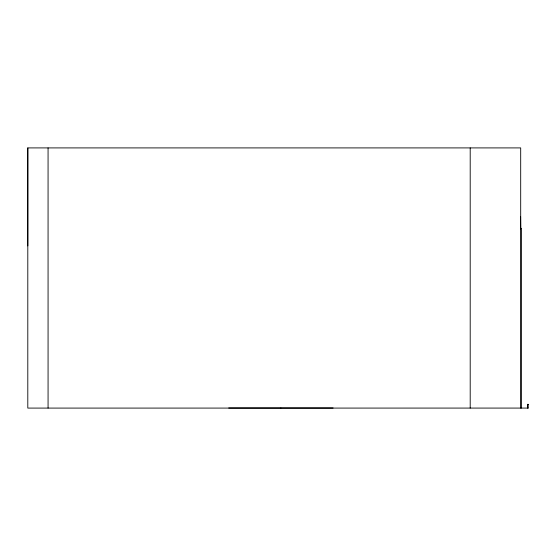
<?xml version="1.0" encoding="UTF-8"?>
<svg xmlns="http://www.w3.org/2000/svg" width="556" height="556" viewBox="0 0 556 556"><rect width="100%" height="100%" fill="white"/><g stroke="black" fill="none" stroke-linecap="round" stroke-linejoin="round"><path stroke-width="0.83" d="M27.8 245.905L27.8 147.91L520.694 147.91L520.694 408.09M527.852 404.476L528.151 408.09M528.165 408.076L27.8 408.09L27.8 147.91M520.631 216.764L520.75 228.884M228.69 407.993L280.836 407.993M280.968 407.993L333.113 407.993M527.637 408.09L527.943 404.476M521.299 228.314L521.299 408.09M470.202 147.91L470.202 408.09M48.066 147.91L48.073 408.09M528.2 404.351L527.602 404.351L528.2 404.351"/></g></svg>
